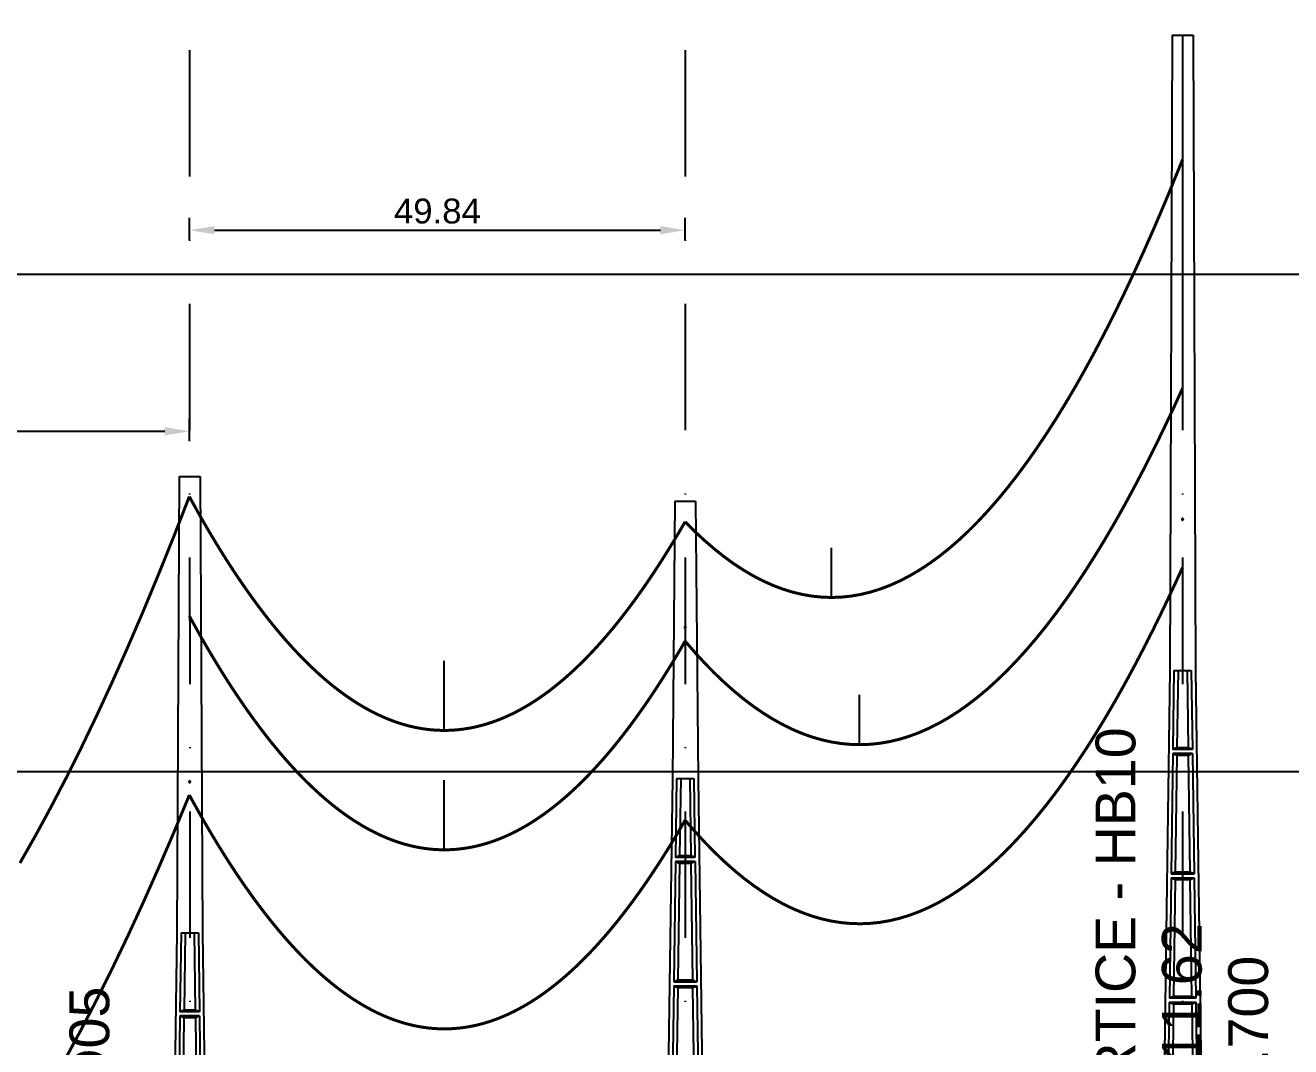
# Model space of a CAD drawing. Header units: metres. Extents: x -121 to 9872, y 3505 to 10721.
# Drawn here: x 873.6 to 1000.8, y 3977.5 to 4080.2 of the extents above; entities that cross this region are included whole.
import ezdxf

# ---------------------------------------------------------------- set-up
doc = ezdxf.new("R2010")
doc.units = ezdxf.units.M
doc.header["$PDMODE"] = 2
doc.linetypes.add('DASHDOT', pattern=[25.4, 12.7, -6.35, 0, -6.35])
for name, color, linetype in [('CON-EOL- CA OXLIP', 140, 'Continuous'), ('CON-EOL- FO', 101, 'Continuous'), ('CON-EOL-CA ARBUTUS', 144, 'Continuous'), ('cotas', 7, 'Continuous'), ('Grade', 9, 'Continuous'), ('Ind.Rot', 8, 'DASHDOT'), ('Perfil - Texto Geral', 7, 'Continuous'), ('POSTE DT', 7, 'Continuous')]:
    doc.layers.add(name, color=color, linetype=linetype)
doc.styles.add('Arial', font='arial.ttf')
doc.styles.get("Standard").update_dxf_attribs({"font": 'arial.ttf'})
doc.dimstyles.new('ISO-25', dxfattribs={"dimtxt": 2.5, "dimasz": 2.5, "dimexe": 1.25, "dimexo": 0.625, "dimtad": 1, "dimzin": 1, "dimtxsty": 'Standard', "dimcen": 2.5, "dimaunit": 1, "dimadec": 3, "dimazin": 3, "dimtfac": 1, "dimtmove": 0, "dimatfit": 3, "dimfxlon": 1, "dimarcsym": 0})

# ---------------------------------------------------------------- blocks, each defined once
blk = doc.blocks.new('*U11')
at = {"layer": 'POSTE DT', "extrusion": (0, 1, 0)}
for p, q in [((-3.31, 349.86), (-4.05, 262)), ((-3.31, 349.86), (3.31, 349.86)), ((3.31, 349.86), (4.06, 262)), ((-4.05, 262), (-7.72, 0)), ((-4.05, 262), (-4.05, 262)), ((-2.73, 262), (-3.08, 237.05)), ((-2.73, 262), (2.75, 262)), ((-1.42, 262), (-1.77, 237.57)), ((1.43, 262), (1.77, 237.57)), ((2.75, 262), (3.1, 237.05)), ((4.06, 262), (7.72, 0)), ((3.1, 237.05), (-3.08, 237.05)), ((-3.1, 235.74), (-3.63, 197.65)), ((3.11, 235.73), (-3.1, 235.74)), ((-1.8, 235.21), (-2.32, 198.19)), ((1.8, 235.21), (2.32, 198.19)), ((3.11, 235.73), (3.65, 197.65)), ((-3.65, 196.34), (-4.19, 158.25)), ((-2.35, 195.8), (-2.87, 158.8)), ((2.35, 195.8), (2.87, 158.8)), ((3.66, 196.34), (4.2, 158.25))]:
    blk.add_line(p, q, dxfattribs=at)
at = {"layer": 'POSTE DT', "ltscale": 3}
for points in [[(-3.63, 197.65), (3.65, 197.65)], [(-3.65, 196.34), (3.66, 196.34)]]:
    blk.add_lwpolyline(points, dxfattribs=at)
at = {"layer": 'POSTE DT'}
for points, knots in [([(0.25, 309.94), (0.25, 309.93), (0.25, 309.93), (0.25, 309.92), (0.25, 309.91), (0.25, 309.9), (0.25, 309.89), (0.24, 309.85), (0.22, 309.82), (0.19, 309.77), (0.16, 309.74), (0.11, 309.71), (0.08, 309.7), (0.01, 309.68), (-0.02, 309.68), (-0.08, 309.7), (-0.11, 309.71), (-0.16, 309.74), (-0.18, 309.76), (-0.21, 309.8), (-0.22, 309.82), (-0.24, 309.85), (-0.24, 309.87), (-0.25, 309.89), (-0.25, 309.9), (-0.25, 309.92), (-0.25, 309.92), (-0.25, 309.93), (-0.25, 309.94), (-0.25, 309.95), (-0.25, 309.95), (-0.25, 309.96), (-0.25, 309.97), (-0.24, 310), (-0.23, 310.02), (-0.21, 310.07), (-0.2, 310.09), (-0.15, 310.14), (-0.13, 310.15), (-0.07, 310.18), (-0.03, 310.19), (0.03, 310.19), (0.06, 310.18), (0.12, 310.16), (0.14, 310.14), (0.18, 310.11), (0.2, 310.09), (0.21, 310.06), (0.22, 310.05), (0.23, 310.04), (0.24, 310.01), (0.24, 309.99), (0.25, 309.97), (0.25, 309.96), (0.25, 309.95), (0.25, 309.94), (0.25, 309.94), (0.25, 309.94), (0.25, 309.94)], [-54.728303, -54.728303, -54.728303, -54.728303, -54.309038, -54.309038, -53.647169, -53.647169, -52.532885, -52.532885, -48.86224, -48.86224, -45.282765, -45.282765, -41.52867, -41.52867, -37.867486, -37.867486, -34.454589, -34.454589, -31.301423, -31.301423, -28.48103, -28.48103, -26.961755, -26.961755, -25.7544, -25.7544, -25.136228, -25.136228, -24.64409, -24.64409, -24.094201, -24.094201, -23.191199, -23.191199, -20.494482, -20.494482, -17.342863, -17.342863, -13.645538, -13.645538, -9.835989, -9.835989, -6.296781, -6.296781, -3.005029, -3.005029, 0, 0, 0, 1.527594, 1.527594, 3.697216, 3.697216, 4.489727, 4.489727, 5.01438, 5.01438, 5.095313, 5.095313, 5.095313, 5.095313]), ([(-1.77, 237.57), (-1.99, 237.49), (-2.21, 237.4), (-2.64, 237.22), (-2.86, 237.14), (-3.08, 237.05)], [0, 0, 0, 0, 56.660495, 56.660495, 113.412826, 113.412826, 113.412826, 113.412826]), ([(1.77, 237.57), (1.18, 237.57), (0.59, 237.57), (-0.59, 237.57), (-1.18, 237.57), (-1.77, 237.57)], [0, 0, 0, 0, 67.306894, 67.306894, 134.614447, 134.614447, 134.614447, 134.614447]), ([(3.1, 237.05), (2.87, 237.14), (2.65, 237.23), (2.21, 237.4), (1.99, 237.49), (1.77, 237.57)], [0, 0, 0, 0, 56.738948, 56.738948, 113.38731, 113.38731, 113.38731, 113.38731]), ([(-3.1, 235.74), (-2.88, 235.65), (-2.67, 235.56), (-2.23, 235.39), (-2.02, 235.3), (-1.8, 235.21)], [0.055576, 0.055576, 0.055576, 0.055576, 56.767409, 56.767409, 113.50757, 113.50757, 113.50757, 113.50757]), ([(-1.8, 235.21), (-1.2, 235.21), (-0.6, 235.21), (0.6, 235.21), (1.2, 235.21), (1.8, 235.21)], [0, 0, 0, 0, 68.567797, 68.567797, 137.136247, 137.136247, 137.136247, 137.136247]), ([(1.8, 235.21), (2.02, 235.3), (2.24, 235.38), (2.68, 235.56), (2.89, 235.65), (3.11, 235.73)], [0, 0, 0, 0, 56.845349, 56.845349, 113.599799, 113.599799, 113.599799, 113.599799]), ([(-2.32, 198.19), (-2.54, 198.1), (-2.76, 198.01), (-3.2, 197.83), (-3.41, 197.74), (-3.63, 197.65)], [0, 0, 0, 0, 63.412073, 63.412073, 126.777421, 126.777421, 126.777421, 126.777421]), ([(2.32, 198.19), (1.55, 198.19), (0.77, 198.19), (-0.77, 198.19), (-1.55, 198.19), (-2.32, 198.19)], [0, 0, 0, 0, 88.31008, 88.31008, 176.620652, 176.620652, 176.620652, 176.620652]), ([(3.65, 197.65), (3.43, 197.74), (3.2, 197.83), (2.76, 198.01), (2.54, 198.1), (2.32, 198.19)], [0, 0, 0, 0, 63.488119, 63.488119, 126.880939, 126.880939, 126.880939, 126.880939]), ([(-3.65, 196.34), (-3.43, 196.25), (-3.22, 196.16), (-2.78, 195.98), (-2.57, 195.89), (-2.35, 195.8)], [0.054307, 0.054307, 0.054307, 0.054307, 63.527131, 63.527131, 127.063246, 127.063246, 127.063246, 127.063246]), ([(-2.35, 195.8), (-1.57, 195.8), (-0.78, 195.8), (0.79, 195.8), (1.57, 195.8), (2.35, 195.8)], [0, 0, 0, 0, 89.585713, 89.585713, 179.17191, 179.17191, 179.17191, 179.17191]), ([(2.35, 195.8), (2.57, 195.89), (2.79, 195.98), (3.23, 196.16), (3.45, 196.25), (3.66, 196.34)], [0, 0, 0, 0, 63.60246, 63.60246, 127.109696, 127.109696, 127.109696, 127.109696])]:
    blk.add_open_spline(points, degree=3, knots=knots, dxfattribs=at)
blk = doc.blocks.new('*U10')
at = {"layer": 'POSTE DT', "extrusion": (0, 1, 0)}
for p, q in [((-3.31, 406.59), (-4.05, 262)), ((-3.31, 406.59), (3.31, 406.59)), ((3.31, 406.59), (4.06, 262)), ((-4.05, 262), (-7.72, 0)), ((-4.05, 262), (-4.05, 262)), ((-2.73, 262), (-3.08, 237.05)), ((-2.73, 262), (2.75, 262)), ((-1.42, 262), (-1.77, 237.57)), ((1.43, 262), (1.77, 237.57)), ((2.75, 262), (3.1, 237.05)), ((4.06, 262), (7.72, 0)), ((3.1, 237.05), (-3.08, 237.05)), ((-3.1, 235.74), (-3.63, 197.65)), ((3.11, 235.73), (-3.1, 235.74)), ((-1.8, 235.21), (-2.32, 198.19)), ((1.8, 235.21), (2.32, 198.19)), ((3.11, 235.73), (3.65, 197.65))]:
    blk.add_line(p, q, dxfattribs=at)
at = {"layer": 'POSTE DT'}
for points, knots in [([(0.25, 309.94), (0.25, 309.93), (0.25, 309.93), (0.25, 309.92), (0.25, 309.91), (0.25, 309.9), (0.25, 309.89), (0.24, 309.85), (0.22, 309.82), (0.19, 309.77), (0.16, 309.74), (0.11, 309.71), (0.08, 309.7), (0.01, 309.68), (-0.02, 309.68), (-0.08, 309.7), (-0.11, 309.71), (-0.16, 309.74), (-0.18, 309.76), (-0.21, 309.8), (-0.22, 309.82), (-0.24, 309.85), (-0.24, 309.87), (-0.25, 309.89), (-0.25, 309.9), (-0.25, 309.92), (-0.25, 309.92), (-0.25, 309.93), (-0.25, 309.94), (-0.25, 309.95), (-0.25, 309.95), (-0.25, 309.96), (-0.25, 309.97), (-0.24, 310), (-0.23, 310.02), (-0.21, 310.07), (-0.2, 310.09), (-0.15, 310.14), (-0.13, 310.15), (-0.07, 310.18), (-0.03, 310.19), (0.03, 310.19), (0.06, 310.18), (0.12, 310.16), (0.14, 310.14), (0.18, 310.11), (0.2, 310.09), (0.21, 310.06), (0.22, 310.05), (0.23, 310.04), (0.24, 310.01), (0.24, 309.99), (0.25, 309.97), (0.25, 309.96), (0.25, 309.95), (0.25, 309.94), (0.25, 309.94), (0.25, 309.94), (0.25, 309.94)], [-54.728303, -54.728303, -54.728303, -54.728303, -54.309038, -54.309038, -53.647169, -53.647169, -52.532885, -52.532885, -48.86224, -48.86224, -45.282765, -45.282765, -41.52867, -41.52867, -37.867486, -37.867486, -34.454589, -34.454589, -31.301423, -31.301423, -28.48103, -28.48103, -26.961755, -26.961755, -25.7544, -25.7544, -25.136228, -25.136228, -24.64409, -24.64409, -24.094201, -24.094201, -23.191199, -23.191199, -20.494482, -20.494482, -17.342863, -17.342863, -13.645538, -13.645538, -9.835989, -9.835989, -6.296781, -6.296781, -3.005029, -3.005029, 0, 0, 0, 1.527594, 1.527594, 3.697216, 3.697216, 4.489727, 4.489727, 5.01438, 5.01438, 5.095313, 5.095313, 5.095313, 5.095313]), ([(-1.77, 237.57), (-1.99, 237.49), (-2.21, 237.4), (-2.64, 237.22), (-2.86, 237.14), (-3.08, 237.05)], [0, 0, 0, 0, 56.660495, 56.660495, 113.412826, 113.412826, 113.412826, 113.412826]), ([(1.77, 237.57), (1.18, 237.57), (0.59, 237.57), (-0.59, 237.57), (-1.18, 237.57), (-1.77, 237.57)], [0, 0, 0, 0, 67.306894, 67.306894, 134.614447, 134.614447, 134.614447, 134.614447]), ([(3.1, 237.05), (2.87, 237.14), (2.65, 237.23), (2.21, 237.4), (1.99, 237.49), (1.77, 237.57)], [0, 0, 0, 0, 56.738948, 56.738948, 113.38731, 113.38731, 113.38731, 113.38731]), ([(-3.1, 235.74), (-2.88, 235.65), (-2.67, 235.56), (-2.23, 235.39), (-2.02, 235.3), (-1.8, 235.21)], [0.055576, 0.055576, 0.055576, 0.055576, 56.767409, 56.767409, 113.50757, 113.50757, 113.50757, 113.50757]), ([(-1.8, 235.21), (-1.2, 235.21), (-0.6, 235.21), (0.6, 235.21), (1.2, 235.21), (1.8, 235.21)], [0, 0, 0, 0, 68.567797, 68.567797, 137.136247, 137.136247, 137.136247, 137.136247]), ([(1.8, 235.21), (2.02, 235.3), (2.24, 235.38), (2.68, 235.56), (2.89, 235.65), (3.11, 235.73)], [0, 0, 0, 0, 56.845349, 56.845349, 113.599799, 113.599799, 113.599799, 113.599799])]:
    blk.add_open_spline(points, degree=3, knots=knots, dxfattribs=at)
blk = doc.blocks.new('*U9')
at = {"layer": 'POSTE DT', "extrusion": (0, 1, 0)}
for p, q in [((-3.31, 463.33), (-4.05, 262)), ((-3.31, 463.33), (3.31, 463.33)), ((3.31, 463.33), (4.06, 262)), ((-4.05, 262), (-7.72, 0)), ((-4.05, 262), (-4.05, 262)), ((-2.73, 262), (-3.08, 237.05)), ((-2.73, 262), (2.75, 262)), ((-1.42, 262), (-1.77, 237.57)), ((1.43, 262), (1.77, 237.57)), ((2.75, 262), (3.1, 237.05)), ((4.06, 262), (7.72, 0)), ((3.1, 237.05), (-3.08, 237.05)), ((-3.1, 235.74), (-3.63, 197.65)), ((3.11, 235.73), (-3.1, 235.74)), ((-1.8, 235.21), (-2.32, 198.19)), ((1.8, 235.21), (2.32, 198.19)), ((3.11, 235.73), (3.65, 197.65)), ((-3.65, 196.34), (-4.19, 158.25)), ((-2.35, 195.8), (-2.87, 158.8)), ((2.35, 195.8), (2.87, 158.8)), ((3.66, 196.34), (4.2, 158.25)), ((-4.21, 156.94), (-4.74, 118.85)), ((-2.9, 156.39), (-3.42, 119.41)), ((2.91, 156.39), (3.42, 119.41)), ((4.21, 156.94), (4.75, 118.85))]:
    blk.add_line(p, q, dxfattribs=at)
at = {"layer": 'POSTE DT', "ltscale": 3}
for points in [[(-3.63, 197.65), (3.65, 197.65)], [(-3.65, 196.34), (3.66, 196.34)], [(-4.21, 156.94), (4.21, 156.94)], [(4.2, 158.25), (-4.19, 158.25)]]:
    blk.add_lwpolyline(points, dxfattribs=at)
at = {"layer": 'POSTE DT'}
for points, knots in [([(0.25, 309.94), (0.25, 309.93), (0.25, 309.93), (0.25, 309.92), (0.25, 309.91), (0.25, 309.9), (0.25, 309.89), (0.24, 309.85), (0.22, 309.82), (0.19, 309.77), (0.16, 309.74), (0.11, 309.71), (0.08, 309.7), (0.01, 309.68), (-0.02, 309.68), (-0.08, 309.7), (-0.11, 309.71), (-0.16, 309.74), (-0.18, 309.76), (-0.21, 309.8), (-0.22, 309.82), (-0.24, 309.85), (-0.24, 309.87), (-0.25, 309.89), (-0.25, 309.9), (-0.25, 309.92), (-0.25, 309.92), (-0.25, 309.93), (-0.25, 309.94), (-0.25, 309.95), (-0.25, 309.95), (-0.25, 309.96), (-0.25, 309.97), (-0.24, 310), (-0.23, 310.02), (-0.21, 310.07), (-0.2, 310.09), (-0.15, 310.14), (-0.13, 310.15), (-0.07, 310.18), (-0.03, 310.19), (0.03, 310.19), (0.06, 310.18), (0.12, 310.16), (0.14, 310.14), (0.18, 310.11), (0.2, 310.09), (0.21, 310.06), (0.22, 310.05), (0.23, 310.04), (0.24, 310.01), (0.24, 309.99), (0.25, 309.97), (0.25, 309.96), (0.25, 309.95), (0.25, 309.94), (0.25, 309.94), (0.25, 309.94), (0.25, 309.94)], [-54.728303, -54.728303, -54.728303, -54.728303, -54.309038, -54.309038, -53.647169, -53.647169, -52.532885, -52.532885, -48.86224, -48.86224, -45.282765, -45.282765, -41.52867, -41.52867, -37.867486, -37.867486, -34.454589, -34.454589, -31.301423, -31.301423, -28.48103, -28.48103, -26.961755, -26.961755, -25.7544, -25.7544, -25.136228, -25.136228, -24.64409, -24.64409, -24.094201, -24.094201, -23.191199, -23.191199, -20.494482, -20.494482, -17.342863, -17.342863, -13.645538, -13.645538, -9.835989, -9.835989, -6.296781, -6.296781, -3.005029, -3.005029, 0, 0, 0, 1.527594, 1.527594, 3.697216, 3.697216, 4.489727, 4.489727, 5.01438, 5.01438, 5.095313, 5.095313, 5.095313, 5.095313]), ([(-1.77, 237.57), (-1.99, 237.49), (-2.21, 237.4), (-2.64, 237.22), (-2.86, 237.14), (-3.08, 237.05)], [0, 0, 0, 0, 56.660495, 56.660495, 113.412826, 113.412826, 113.412826, 113.412826]), ([(1.77, 237.57), (1.18, 237.57), (0.59, 237.57), (-0.59, 237.57), (-1.18, 237.57), (-1.77, 237.57)], [0, 0, 0, 0, 67.306894, 67.306894, 134.614447, 134.614447, 134.614447, 134.614447]), ([(3.1, 237.05), (2.87, 237.14), (2.65, 237.23), (2.21, 237.4), (1.99, 237.49), (1.77, 237.57)], [0, 0, 0, 0, 56.738948, 56.738948, 113.38731, 113.38731, 113.38731, 113.38731]), ([(-3.1, 235.74), (-2.88, 235.65), (-2.67, 235.56), (-2.23, 235.39), (-2.02, 235.3), (-1.8, 235.21)], [0.055576, 0.055576, 0.055576, 0.055576, 56.767409, 56.767409, 113.50757, 113.50757, 113.50757, 113.50757]), ([(-1.8, 235.21), (-1.2, 235.21), (-0.6, 235.21), (0.6, 235.21), (1.2, 235.21), (1.8, 235.21)], [0, 0, 0, 0, 68.567797, 68.567797, 137.136247, 137.136247, 137.136247, 137.136247]), ([(1.8, 235.21), (2.02, 235.3), (2.24, 235.38), (2.68, 235.56), (2.89, 235.65), (3.11, 235.73)], [0, 0, 0, 0, 56.845349, 56.845349, 113.599799, 113.599799, 113.599799, 113.599799]), ([(-2.32, 198.19), (-2.54, 198.1), (-2.76, 198.01), (-3.2, 197.83), (-3.41, 197.74), (-3.63, 197.65)], [0, 0, 0, 0, 63.412073, 63.412073, 126.777421, 126.777421, 126.777421, 126.777421]), ([(2.32, 198.19), (1.55, 198.19), (0.77, 198.19), (-0.77, 198.19), (-1.55, 198.19), (-2.32, 198.19)], [0, 0, 0, 0, 88.31008, 88.31008, 176.620652, 176.620652, 176.620652, 176.620652]), ([(3.65, 197.65), (3.43, 197.74), (3.2, 197.83), (2.76, 198.01), (2.54, 198.1), (2.32, 198.19)], [0, 0, 0, 0, 63.488119, 63.488119, 126.880939, 126.880939, 126.880939, 126.880939]), ([(-3.65, 196.34), (-3.43, 196.25), (-3.22, 196.16), (-2.78, 195.98), (-2.57, 195.89), (-2.35, 195.8)], [0.054307, 0.054307, 0.054307, 0.054307, 63.527131, 63.527131, 127.063246, 127.063246, 127.063246, 127.063246]), ([(-2.35, 195.8), (-1.57, 195.8), (-0.78, 195.8), (0.79, 195.8), (1.57, 195.8), (2.35, 195.8)], [0, 0, 0, 0, 89.585713, 89.585713, 179.17191, 179.17191, 179.17191, 179.17191]), ([(2.35, 195.8), (2.57, 195.89), (2.79, 195.98), (3.23, 196.16), (3.45, 196.25), (3.66, 196.34)], [0, 0, 0, 0, 63.60246, 63.60246, 127.109696, 127.109696, 127.109696, 127.109696]), ([(-4.21, 156.94), (-3.99, 156.85), (-3.77, 156.75), (-3.34, 156.57), (-3.12, 156.48), (-2.9, 156.39)], [0.053423, 0.053423, 0.053423, 0.053423, 70.429742, 70.429742, 140.90167, 140.90167, 140.90167, 140.90167]), ([(-2.87, 158.8), (-3.09, 158.71), (-3.31, 158.62), (-3.75, 158.43), (-3.97, 158.34), (-4.19, 158.25)], [0, 0, 0, 0, 70.301707, 70.301707, 140.590947, 140.590947, 140.590947, 140.590947]), ([(-2.9, 156.39), (-1.94, 156.39), (-0.97, 156.39), (0.97, 156.39), (1.94, 156.39), (2.91, 156.39)], [0, 0, 0, 0, 110.60219, 110.60219, 221.20473, 221.20473, 221.20473, 221.20473]), ([(2.87, 158.8), (1.92, 158.8), (0.96, 158.8), (-0.96, 158.8), (-1.91, 158.8), (-2.87, 158.8)], [0, 0, 0, 0, 109.314454, 109.314454, 218.629264, 218.629264, 218.629264, 218.629264]), ([(4.2, 158.25), (3.98, 158.34), (3.76, 158.44), (3.31, 158.62), (3.09, 158.71), (2.87, 158.8)], [0, 0, 0, 0, 70.379198, 70.379198, 140.659718, 140.659718, 140.659718, 140.659718]), ([(2.91, 156.39), (3.12, 156.48), (3.34, 156.57), (3.78, 156.75), (4, 156.85), (4.21, 156.94)], [0, 0, 0, 0, 70.506649, 70.506649, 140.914701, 140.914701, 140.914701, 140.914701])]:
    blk.add_open_spline(points, degree=3, knots=knots, dxfattribs=at)
blk = doc.blocks.new('*D301')
at = {"layer": 'cotas', "color": 0, "lineweight": -2, "transparency": 16777216}
for p, q in [((811.14, 4038.37), (811.14, 4040.62)), ((890.12, 4038.37), (890.12, 4040.62)), ((813.64, 4039.37), (887.62, 4039.37))]:
    blk.add_line(p, q, dxfattribs=at)
at = {"layer": 'cotas', "color": 0, "transparency": 16777216}
for points in [[(813.64, 4039.79), (813.64, 4038.95), (811.14, 4039.37)], [(887.62, 4039.79), (887.62, 4038.95), (890.12, 4039.37)]]:
    blk.add_solid(points, dxfattribs=at)
at = {"layer": 'Defpoints', "color": 0, "transparency": 16777216}
for p in [(890.12, 4039.37), (890.12, 4034.82), (811.14, 3991.35)]:
    blk.add_point(p, dxfattribs=at)
at = {"layer": 'cotas', "color": 0, "transparency": 16777216, "insert": (850.63, 4041.27), "char_height": 2.5, "attachment_point": 5}
blk.add_mtext('78.99', dxfattribs=at)
blk = doc.blocks.new('*D302')
at = {"layer": 'cotas', "color": 0, "lineweight": -2, "transparency": 16777216}
for p, q in [((890.12, 4058.58), (890.12, 4060.83)), ((939.94, 4058.58), (939.94, 4060.83)), ((892.62, 4059.58), (937.44, 4059.58))]:
    blk.add_line(p, q, dxfattribs=at)
at = {"layer": 'cotas', "color": 0, "transparency": 16777216}
for points in [[(892.62, 4060), (892.62, 4059.17), (890.12, 4059.58)], [(937.44, 4060), (937.44, 4059.17), (939.94, 4059.58)]]:
    blk.add_solid(points, dxfattribs=at)
at = {"layer": 'Defpoints', "color": 0, "transparency": 16777216}
for p in [(939.94, 4059.58), (890.12, 4034.82), (939.94, 4032.33)]:
    blk.add_point(p, dxfattribs=at)
at = {"layer": 'cotas', "color": 0, "transparency": 16777216, "insert": (915.03, 4061.49), "char_height": 2.5, "attachment_point": 5}
blk.add_mtext('49.84', dxfattribs=at)
blk = doc.blocks.new('*D303')
at = {"layer": 'cotas', "color": 0, "lineweight": -2, "transparency": 16777216}
for p, q in [((939.94, 4088.6), (939.94, 4090.85)), ((942.44, 4089.6), (987.44, 4089.6)), ((989.94, 4088.6), (989.94, 4090.85))]:
    blk.add_line(p, q, dxfattribs=at)
at = {"layer": 'cotas', "color": 0, "transparency": 16777216}
for points in [[(942.44, 4090.02), (942.44, 4089.18), (939.94, 4089.6)], [(987.44, 4090.02), (987.44, 4089.18), (989.94, 4089.6)]]:
    blk.add_solid(points, dxfattribs=at)
at = {"layer": 'Defpoints', "color": 0, "transparency": 16777216}
for p in [(989.94, 4089.6), (989.94, 4079.19), (939.94, 4032.33)]:
    blk.add_point(p, dxfattribs=at)
at = {"layer": 'cotas', "color": 0, "transparency": 16777216, "insert": (964.94, 4091.5), "char_height": 2.5, "attachment_point": 5}
blk.add_mtext('50.00', dxfattribs=at)

msp = doc.modelspace()

# ---------------------------------------------------------------- linework, layer by layer
msp.add_lwpolyline([(989.938, 4079.19), (989.938, 4077.19), (989.938, 4066.69), (989.938, 4054.19), (989.938, 4043.69)])
at = {"layer": 'CON-EOL- CA OXLIP'}
for p, q in [((957.463, 4007.87), (957.463, 4012.87)), ((915.719, 3997.305), (915.719, 4004.305)), ((915.719, 3997.305), (915.719, 4004.305))]:
    msp.add_line(p, q, dxfattribs=at)
at = {"layer": 'CON-EOL- CA OXLIP', "const_width": 0.3}
for points in [[(989.938, 4043.69), (988.958, 4041.552), (987.977, 4039.48), (986.997, 4037.474), (986.016, 4035.535), (985.036, 4033.663), (984.055, 4031.856), (983.075, 4030.115), (982.094, 4028.441), (981.114, 4026.832), (980.133, 4025.29), (979.153, 4023.813), (978.172, 4022.401), (977.192, 4021.056), (976.211, 4019.776), (975.231, 4018.562), (974.25, 4017.413), (973.269, 4016.33), (972.289, 4015.312), (971.308, 4014.36), (970.328, 4013.472), (969.347, 4012.651), (968.367, 4011.894), (967.386, 4011.203), (966.406, 4010.576), (965.425, 4010.015), (964.445, 4009.52), (963.464, 4009.089), (962.484, 4008.723), (961.503, 4008.422), (960.523, 4008.187), (959.542, 4008.017), (958.562, 4007.911), (957.581, 4007.871), (956.601, 4007.895), (955.62, 4007.985), (954.64, 4008.14), (953.659, 4008.36), (952.678, 4008.645), (951.698, 4008.995), (950.717, 4009.41), (949.737, 4009.89), (948.756, 4010.435), (947.776, 4011.046), (946.795, 4011.722), (945.815, 4012.462), (944.834, 4013.269), (943.854, 4014.14), (942.873, 4015.077), (941.893, 4016.079), (940.912, 4017.146), (939.932, 4018.279)], [(890.092, 4020.809), (890.34, 4020.356), (890.588, 4019.906), (890.836, 4019.461), (891.084, 4019.021), (891.331, 4018.585), (891.579, 4018.153), (891.827, 4017.726), (892.075, 4017.303), (892.323, 4016.885), (892.571, 4016.471), (892.819, 4016.062), (893.067, 4015.657), (893.315, 4015.257), (893.563, 4014.861), (893.811, 4014.469), (894.059, 4014.082), (894.307, 4013.699), (894.555, 4013.321), (894.803, 4012.947), (895.051, 4012.578), (895.299, 4012.213), (895.547, 4011.853), (895.795, 4011.497), (896.043, 4011.145), (896.291, 4010.798), (896.539, 4010.455), (896.787, 4010.117), (897.035, 4009.783), (897.283, 4009.454), (897.53, 4009.128), (897.778, 4008.808), (898.026, 4008.492), (898.274, 4008.18), (898.522, 4007.873), (898.77, 4007.57), (899.018, 4007.271), (899.266, 4006.977), (899.514, 4006.688), (899.762, 4006.402), (900.01, 4006.121), (900.258, 4005.845), (900.506, 4005.573), (900.754, 4005.306), (901.002, 4005.042), (901.25, 4004.784), (901.498, 4004.529), (901.746, 4004.279), (901.994, 4004.034), (902.242, 4003.793), (902.49, 4003.556), (902.738, 4003.324), (902.986, 4003.096), (903.234, 4002.872), (903.482, 4002.653), (903.729, 4002.439), (903.977, 4002.228), (904.225, 4002.023), (904.473, 4001.821), (904.721, 4001.624), (904.969, 4001.431), (905.217, 4001.243), (905.465, 4001.059), (905.713, 4000.88), (905.961, 4000.705), (906.209, 4000.534), (906.457, 4000.368), (906.705, 4000.206), (906.953, 4000.049), (907.201, 3999.896), (907.449, 3999.747), (907.697, 3999.603), (907.945, 3999.463), (908.193, 3999.327), (908.441, 3999.196), (908.689, 3999.07), (908.937, 3998.947), (909.185, 3998.83), (909.433, 3998.716), (909.681, 3998.607), (909.928, 3998.502), (910.176, 3998.402), (910.424, 3998.306), (910.672, 3998.214), (910.92, 3998.127), (911.168, 3998.045), (911.416, 3997.966), (911.664, 3997.892), (911.912, 3997.823), (912.16, 3997.757), (912.408, 3997.697), (912.656, 3997.64), (912.904, 3997.588), (913.152, 3997.541), (913.4, 3997.497), (913.648, 3997.458), (913.896, 3997.424), (914.144, 3997.394), (914.392, 3997.368), (914.64, 3997.347), (914.888, 3997.33), (915.136, 3997.318), (915.384, 3997.309), (915.632, 3997.306), (915.88, 3997.306), (916.127, 3997.311), (916.375, 3997.321), (916.623, 3997.335), (916.871, 3997.353), (917.119, 3997.375), (917.367, 3997.402), (917.615, 3997.434), (917.863, 3997.469), (918.111, 3997.51), (918.359, 3997.554), (918.607, 3997.603), (918.855, 3997.656), (919.103, 3997.714), (919.351, 3997.776), (919.599, 3997.843), (919.847, 3997.913), (920.095, 3997.989), (920.343, 3998.068), (920.591, 3998.152), (920.839, 3998.241), (921.087, 3998.334), (921.335, 3998.431), (921.583, 3998.533), (921.831, 3998.639), (922.079, 3998.749), (922.327, 3998.864), (922.574, 3998.983), (922.822, 3999.106), (923.07, 3999.234), (923.318, 3999.367), (923.566, 3999.504), (923.814, 3999.645), (924.062, 3999.79), (924.31, 3999.94), (924.558, 4000.095), (924.806, 4000.253), (925.054, 4000.416), (925.302, 4000.584), (925.55, 4000.756), (925.798, 4000.932), (926.046, 4001.113), (926.294, 4001.298), (926.542, 4001.488), (926.79, 4001.682), (927.038, 4001.88), (927.286, 4002.083), (927.534, 4002.29), (927.782, 4002.501), (928.03, 4002.717), (928.278, 4002.938), (928.526, 4003.162), (928.773, 4003.392), (929.021, 4003.625), (929.269, 4003.863), (929.517, 4004.106), (929.765, 4004.352), (930.013, 4004.604), (930.261, 4004.859), (930.509, 4005.119), (930.757, 4005.384), (931.005, 4005.653), (931.253, 4005.926), (931.501, 4006.203), (931.749, 4006.486), (931.997, 4006.772), (932.245, 4007.063), (932.493, 4007.358), (932.741, 4007.658), (932.989, 4007.962), (933.237, 4008.271), (933.485, 4008.584), (933.733, 4008.902), (933.981, 4009.224), (934.229, 4009.55), (934.477, 4009.881), (934.725, 4010.216), (934.972, 4010.555), (935.22, 4010.899), (935.468, 4011.248), (935.716, 4011.601), (935.964, 4011.958), (936.212, 4012.32), (936.46, 4012.686), (936.708, 4013.057), (936.956, 4013.432), (937.204, 4013.811), (937.452, 4014.195), (937.7, 4014.584), (937.948, 4014.977), (938.196, 4015.374), (938.444, 4015.776), (938.692, 4016.182), (938.94, 4016.592), (939.188, 4017.007), (939.436, 4017.427), (939.684, 4017.851), (939.932, 4018.279)], [(890.092, 4020.809), (890.34, 4020.356), (890.588, 4019.906), (890.836, 4019.461), (891.084, 4019.021), (891.331, 4018.585), (891.579, 4018.153), (891.827, 4017.726), (892.075, 4017.303), (892.323, 4016.885), (892.571, 4016.471), (892.819, 4016.062), (893.067, 4015.657), (893.315, 4015.257), (893.563, 4014.861), (893.811, 4014.469), (894.059, 4014.082), (894.307, 4013.699), (894.555, 4013.321), (894.803, 4012.947), (895.051, 4012.578), (895.299, 4012.213), (895.547, 4011.853), (895.795, 4011.497), (896.043, 4011.145), (896.291, 4010.798), (896.539, 4010.455), (896.787, 4010.117), (897.035, 4009.783), (897.283, 4009.454), (897.53, 4009.129), (897.778, 4008.808), (898.026, 4008.492), (898.274, 4008.18), (898.522, 4007.873), (898.77, 4007.57), (899.018, 4007.271), (899.266, 4006.977), (899.514, 4006.688), (899.762, 4006.402), (900.01, 4006.122), (900.258, 4005.845), (900.506, 4005.573), (900.754, 4005.306), (901.002, 4005.042), (901.25, 4004.784), (901.498, 4004.529), (901.746, 4004.279), (901.994, 4004.034), (902.242, 4003.793), (902.49, 4003.556), (902.738, 4003.324), (902.986, 4003.096), (903.234, 4002.872), (903.482, 4002.653), (903.729, 4002.439), (903.977, 4002.228), (904.225, 4002.023), (904.473, 4001.821), (904.721, 4001.624), (904.969, 4001.432), (905.217, 4001.243), (905.465, 4001.059), (905.713, 4000.88), (905.961, 4000.705), (906.209, 4000.534), (906.457, 4000.368), (906.705, 4000.206), (906.953, 4000.049), (907.201, 3999.896), (907.449, 3999.747), (907.697, 3999.603), (907.945, 3999.463), (908.193, 3999.327), (908.441, 3999.196), (908.689, 3999.07), (908.937, 3998.947), (909.185, 3998.83), (909.433, 3998.716), (909.681, 3998.607), (909.928, 3998.502), (910.176, 3998.402), (910.424, 3998.306), (910.672, 3998.214), (910.92, 3998.127), (911.168, 3998.045), (911.416, 3997.966), (911.664, 3997.892), (911.912, 3997.823), (912.16, 3997.757), (912.408, 3997.697), (912.656, 3997.64), (912.904, 3997.588), (913.152, 3997.541), (913.4, 3997.497), (913.648, 3997.459), (913.896, 3997.424), (914.144, 3997.394), (914.392, 3997.368), (914.64, 3997.347), (914.888, 3997.33), (915.136, 3997.318), (915.384, 3997.309), (915.632, 3997.306), (915.88, 3997.306), (916.127, 3997.311), (916.375, 3997.321), (916.623, 3997.335), (916.871, 3997.353), (917.119, 3997.375), (917.367, 3997.402), (917.615, 3997.434), (917.863, 3997.469), (918.111, 3997.51), (918.359, 3997.554), (918.607, 3997.603), (918.855, 3997.656), (919.103, 3997.714), (919.351, 3997.776), (919.599, 3997.843), (919.847, 3997.914), (920.095, 3997.989), (920.343, 3998.068), (920.591, 3998.152), (920.839, 3998.241), (921.087, 3998.334), (921.335, 3998.431), (921.583, 3998.533), (921.831, 3998.639), (922.079, 3998.749), (922.327, 3998.864), (922.574, 3998.983), (922.822, 3999.107), (923.07, 3999.234), (923.318, 3999.367), (923.566, 3999.504), (923.814, 3999.645), (924.062, 3999.79), (924.31, 3999.94), (924.558, 4000.095), (924.806, 4000.253), (925.054, 4000.416), (925.302, 4000.584), (925.55, 4000.756), (925.798, 4000.932), (926.046, 4001.113), (926.294, 4001.298), (926.542, 4001.488), (926.79, 4001.682), (927.038, 4001.88), (927.286, 4002.083), (927.534, 4002.29), (927.782, 4002.501), (928.03, 4002.717), (928.278, 4002.938), (928.526, 4003.162), (928.773, 4003.392), (929.021, 4003.625), (929.269, 4003.863), (929.517, 4004.106), (929.765, 4004.352), (930.013, 4004.604), (930.261, 4004.859), (930.509, 4005.119), (930.757, 4005.384), (931.005, 4005.653), (931.253, 4005.926), (931.501, 4006.204), (931.749, 4006.486), (931.997, 4006.772), (932.245, 4007.063), (932.493, 4007.358), (932.741, 4007.658), (932.989, 4007.962), (933.237, 4008.271), (933.485, 4008.584), (933.733, 4008.902), (933.981, 4009.224), (934.229, 4009.55), (934.477, 4009.881), (934.725, 4010.216), (934.972, 4010.555), (935.22, 4010.899), (935.468, 4011.248), (935.716, 4011.601), (935.964, 4011.958), (936.212, 4012.32), (936.46, 4012.686), (936.708, 4013.057), (936.956, 4013.432), (937.204, 4013.811), (937.452, 4014.195), (937.7, 4014.584), (937.948, 4014.977), (938.196, 4015.374), (938.444, 4015.776), (938.692, 4016.182), (938.94, 4016.592), (939.188, 4017.008), (939.436, 4017.427), (939.684, 4017.851), (939.932, 4018.279)]]:
    msp.add_lwpolyline(points, dxfattribs=at)
at = {"layer": 'CON-EOL- FO', "const_width": 0.3}
for points in [[(989.938, 4025.69), (988.958, 4023.552), (987.977, 4021.48), (986.997, 4019.474), (986.016, 4017.535), (985.036, 4015.663), (984.055, 4013.856), (983.075, 4012.115), (982.094, 4010.441), (981.114, 4008.832), (980.133, 4007.29), (979.153, 4005.813), (978.172, 4004.401), (977.192, 4003.056), (976.211, 4001.776), (975.231, 4000.562), (974.25, 3999.413), (973.269, 3998.33), (972.289, 3997.312), (971.308, 3996.36), (970.328, 3995.472), (969.347, 3994.651), (968.367, 3993.894), (967.386, 3993.203), (966.406, 3992.576), (965.425, 3992.015), (964.445, 3991.52), (963.464, 3991.089), (962.484, 3990.723), (961.503, 3990.422), (960.523, 3990.187), (959.542, 3990.017), (958.562, 3989.911), (957.581, 3989.871), (956.601, 3989.895), (955.62, 3989.985), (954.64, 3990.14), (953.659, 3990.36), (952.678, 3990.645), (951.698, 3990.995), (950.717, 3991.41), (949.737, 3991.89), (948.756, 3992.435), (947.776, 3993.046), (946.795, 3993.722), (945.815, 3994.462), (944.834, 3995.269), (943.854, 3996.14), (942.873, 3997.077), (941.893, 3998.079), (940.912, 3999.146), (939.932, 4000.279)], [(890.092, 4002.809), (888.544, 3999.076), (886.995, 3995.467), (885.447, 3991.984), (883.899, 3988.626), (882.351, 3985.392), (880.803, 3982.283), (879.255, 3979.299), (877.707, 3976.438), (876.159, 3973.702), (874.611, 3971.089), (873.063, 3968.6)], [(890.092, 4002.809), (890.34, 4002.356), (890.588, 4001.906), (890.836, 4001.461), (891.084, 4001.021), (891.331, 4000.585), (891.579, 4000.153), (891.827, 3999.726), (892.075, 3999.303), (892.323, 3998.885), (892.571, 3998.471), (892.819, 3998.062), (893.067, 3997.657), (893.315, 3997.257), (893.563, 3996.861), (893.811, 3996.469), (894.059, 3996.082), (894.307, 3995.699), (894.555, 3995.321), (894.803, 3994.947), (895.051, 3994.578), (895.299, 3994.213), (895.547, 3993.853), (895.795, 3993.497), (896.043, 3993.145), (896.291, 3992.798), (896.539, 3992.455), (896.787, 3992.117), (897.035, 3991.783), (897.283, 3991.454), (897.53, 3991.128), (897.778, 3990.808), (898.026, 3990.492), (898.274, 3990.18), (898.522, 3989.873), (898.77, 3989.57), (899.018, 3989.271), (899.266, 3988.977), (899.514, 3988.688), (899.762, 3988.402), (900.01, 3988.121), (900.258, 3987.845), (900.506, 3987.573), (900.754, 3987.306), (901.002, 3987.042), (901.25, 3986.784), (901.498, 3986.529), (901.746, 3986.279), (901.994, 3986.034), (902.242, 3985.793), (902.49, 3985.556), (902.738, 3985.324), (902.986, 3985.096), (903.234, 3984.872), (903.482, 3984.653), (903.729, 3984.439), (903.977, 3984.228), (904.225, 3984.023), (904.473, 3983.821), (904.721, 3983.624), (904.969, 3983.431), (905.217, 3983.243), (905.465, 3983.059), (905.713, 3982.88), (905.961, 3982.705), (906.209, 3982.534), (906.457, 3982.368), (906.705, 3982.206), (906.953, 3982.049), (907.201, 3981.896), (907.449, 3981.747), (907.697, 3981.603), (907.945, 3981.463), (908.193, 3981.327), (908.441, 3981.196), (908.689, 3981.07), (908.937, 3980.947), (909.185, 3980.83), (909.433, 3980.716), (909.681, 3980.607), (909.928, 3980.502), (910.176, 3980.402), (910.424, 3980.306), (910.672, 3980.214), (910.92, 3980.127), (911.168, 3980.045), (911.416, 3979.966), (911.664, 3979.892), (911.912, 3979.823), (912.16, 3979.757), (912.408, 3979.697), (912.656, 3979.64), (912.904, 3979.588), (913.152, 3979.541), (913.4, 3979.497), (913.648, 3979.458), (913.896, 3979.424), (914.144, 3979.394), (914.392, 3979.368), (914.64, 3979.347), (914.888, 3979.33), (915.136, 3979.318), (915.384, 3979.309), (915.632, 3979.306), (915.88, 3979.306), (916.127, 3979.311), (916.375, 3979.321), (916.623, 3979.335), (916.871, 3979.353), (917.119, 3979.375), (917.367, 3979.402), (917.615, 3979.434), (917.863, 3979.469), (918.111, 3979.51), (918.359, 3979.554), (918.607, 3979.603), (918.855, 3979.656), (919.103, 3979.714), (919.351, 3979.776), (919.599, 3979.843), (919.847, 3979.913), (920.095, 3979.989), (920.343, 3980.068), (920.591, 3980.152), (920.839, 3980.241), (921.087, 3980.334), (921.335, 3980.431), (921.583, 3980.533), (921.831, 3980.639), (922.079, 3980.749), (922.327, 3980.864), (922.574, 3980.983), (922.822, 3981.106), (923.07, 3981.234), (923.318, 3981.367), (923.566, 3981.504), (923.814, 3981.645), (924.062, 3981.79), (924.31, 3981.94), (924.558, 3982.095), (924.806, 3982.253), (925.054, 3982.416), (925.302, 3982.584), (925.55, 3982.756), (925.798, 3982.932), (926.046, 3983.113), (926.294, 3983.298), (926.542, 3983.488), (926.79, 3983.682), (927.038, 3983.88), (927.286, 3984.083), (927.534, 3984.29), (927.782, 3984.501), (928.03, 3984.717), (928.278, 3984.938), (928.526, 3985.162), (928.773, 3985.392), (929.021, 3985.625), (929.269, 3985.863), (929.517, 3986.106), (929.765, 3986.352), (930.013, 3986.604), (930.261, 3986.859), (930.509, 3987.119), (930.757, 3987.384), (931.005, 3987.653), (931.253, 3987.926), (931.501, 3988.203), (931.749, 3988.486), (931.997, 3988.772), (932.245, 3989.063), (932.493, 3989.358), (932.741, 3989.658), (932.989, 3989.962), (933.237, 3990.271), (933.485, 3990.584), (933.733, 3990.902), (933.981, 3991.224), (934.229, 3991.55), (934.477, 3991.881), (934.725, 3992.216), (934.972, 3992.555), (935.22, 3992.899), (935.468, 3993.248), (935.716, 3993.601), (935.964, 3993.958), (936.212, 3994.32), (936.46, 3994.686), (936.708, 3995.057), (936.956, 3995.432), (937.204, 3995.811), (937.452, 3996.195), (937.7, 3996.584), (937.948, 3996.977), (938.196, 3997.374), (938.444, 3997.776), (938.692, 3998.182), (938.94, 3998.592), (939.188, 3999.007), (939.436, 3999.427), (939.684, 3999.851), (939.932, 4000.279)], [(890.092, 4002.809), (890.34, 4002.356), (890.588, 4001.906), (890.836, 4001.461), (891.084, 4001.021), (891.331, 4000.585), (891.579, 4000.153), (891.827, 3999.726), (892.075, 3999.303), (892.323, 3998.885), (892.571, 3998.471), (892.819, 3998.062), (893.067, 3997.657), (893.315, 3997.257), (893.563, 3996.861), (893.811, 3996.469), (894.059, 3996.082), (894.307, 3995.699), (894.555, 3995.321), (894.803, 3994.947), (895.051, 3994.578), (895.299, 3994.213), (895.547, 3993.853), (895.795, 3993.497), (896.043, 3993.145), (896.291, 3992.798), (896.539, 3992.455), (896.787, 3992.117), (897.035, 3991.783), (897.283, 3991.454), (897.53, 3991.129), (897.778, 3990.808), (898.026, 3990.492), (898.274, 3990.18), (898.522, 3989.873), (898.77, 3989.57), (899.018, 3989.271), (899.266, 3988.977), (899.514, 3988.688), (899.762, 3988.402), (900.01, 3988.122), (900.258, 3987.845), (900.506, 3987.573), (900.754, 3987.306), (901.002, 3987.042), (901.25, 3986.784), (901.498, 3986.529), (901.746, 3986.279), (901.994, 3986.034), (902.242, 3985.793), (902.49, 3985.556), (902.738, 3985.324), (902.986, 3985.096), (903.234, 3984.872), (903.482, 3984.653), (903.729, 3984.439), (903.977, 3984.228), (904.225, 3984.023), (904.473, 3983.821), (904.721, 3983.624), (904.969, 3983.432), (905.217, 3983.243), (905.465, 3983.059), (905.713, 3982.88), (905.961, 3982.705), (906.209, 3982.534), (906.457, 3982.368), (906.705, 3982.206), (906.953, 3982.049), (907.201, 3981.896), (907.449, 3981.747), (907.697, 3981.603), (907.945, 3981.463), (908.193, 3981.327), (908.441, 3981.196), (908.689, 3981.07), (908.937, 3980.947), (909.185, 3980.83), (909.433, 3980.716), (909.681, 3980.607), (909.928, 3980.502), (910.176, 3980.402), (910.424, 3980.306), (910.672, 3980.214), (910.92, 3980.127), (911.168, 3980.045), (911.416, 3979.966), (911.664, 3979.892), (911.912, 3979.823), (912.16, 3979.757), (912.408, 3979.697), (912.656, 3979.64), (912.904, 3979.588), (913.152, 3979.541), (913.4, 3979.497), (913.648, 3979.459), (913.896, 3979.424), (914.144, 3979.394), (914.392, 3979.368), (914.64, 3979.347), (914.888, 3979.33), (915.136, 3979.318), (915.384, 3979.309), (915.632, 3979.306), (915.88, 3979.306), (916.127, 3979.311), (916.375, 3979.321), (916.623, 3979.335), (916.871, 3979.353), (917.119, 3979.375), (917.367, 3979.402), (917.615, 3979.434), (917.863, 3979.469), (918.111, 3979.51), (918.359, 3979.554), (918.607, 3979.603), (918.855, 3979.656), (919.103, 3979.714), (919.351, 3979.776), (919.599, 3979.843), (919.847, 3979.914), (920.095, 3979.989), (920.343, 3980.068), (920.591, 3980.152), (920.839, 3980.241), (921.087, 3980.334), (921.335, 3980.431), (921.583, 3980.533), (921.831, 3980.639), (922.079, 3980.749), (922.327, 3980.864), (922.574, 3980.983), (922.822, 3981.107), (923.07, 3981.234), (923.318, 3981.367), (923.566, 3981.504), (923.814, 3981.645), (924.062, 3981.79), (924.31, 3981.94), (924.558, 3982.095), (924.806, 3982.253), (925.054, 3982.416), (925.302, 3982.584), (925.55, 3982.756), (925.798, 3982.932), (926.046, 3983.113), (926.294, 3983.298), (926.542, 3983.488), (926.79, 3983.682), (927.038, 3983.88), (927.286, 3984.083), (927.534, 3984.29), (927.782, 3984.501), (928.03, 3984.717), (928.278, 3984.938), (928.526, 3985.162), (928.773, 3985.392), (929.021, 3985.625), (929.269, 3985.863), (929.517, 3986.106), (929.765, 3986.352), (930.013, 3986.604), (930.261, 3986.859), (930.509, 3987.119), (930.757, 3987.384), (931.005, 3987.653), (931.253, 3987.926), (931.501, 3988.204), (931.749, 3988.486), (931.997, 3988.772), (932.245, 3989.063), (932.493, 3989.358), (932.741, 3989.658), (932.989, 3989.962), (933.237, 3990.271), (933.485, 3990.584), (933.733, 3990.902), (933.981, 3991.224), (934.229, 3991.55), (934.477, 3991.881), (934.725, 3992.216), (934.972, 3992.555), (935.22, 3992.899), (935.468, 3993.248), (935.716, 3993.601), (935.964, 3993.958), (936.212, 3994.32), (936.46, 3994.686), (936.708, 3995.057), (936.956, 3995.432), (937.204, 3995.811), (937.452, 3996.195), (937.7, 3996.584), (937.948, 3996.977), (938.196, 3997.374), (938.444, 3997.776), (938.692, 3998.182), (938.94, 3998.592), (939.188, 3999.008), (939.436, 3999.427), (939.684, 3999.851), (939.932, 4000.279)]]:
    msp.add_lwpolyline(points, dxfattribs=at)
at = {"layer": 'CON-EOL-CA ARBUTUS'}
for p, q in [((954.64, 4022.668), (954.64, 4027.668)), ((915.719, 4009.305), (915.719, 4016.305))]:
    msp.add_line(p, q, dxfattribs=at)
at = {"layer": 'CON-EOL-CA ARBUTUS', "const_width": 0.3}
for points in [[(989.938, 4066.69), (988.958, 4064.267), (987.977, 4061.913), (986.997, 4059.629), (986.016, 4057.413), (985.036, 4055.268), (984.055, 4053.191), (983.075, 4051.183), (982.094, 4049.245), (981.114, 4047.375), (980.133, 4045.574), (979.153, 4043.841), (978.172, 4042.178), (977.192, 4040.582), (976.211, 4039.056), (975.231, 4037.597), (974.25, 4036.207), (973.269, 4034.885), (972.289, 4033.631), (971.308, 4032.446), (970.328, 4031.328), (969.347, 4030.278), (968.367, 4029.297), (967.386, 4028.383), (966.406, 4027.537), (965.425, 4026.759), (964.445, 4026.049), (963.464, 4025.406), (962.484, 4024.831), (961.503, 4024.324), (960.523, 4023.885), (959.542, 4023.513), (958.562, 4023.209), (957.581, 4022.972), (956.601, 4022.803), (955.62, 4022.702), (954.64, 4022.668), (953.659, 4022.702), (952.678, 4022.804), (951.698, 4022.973), (950.717, 4023.209), (949.737, 4023.513), (948.756, 4023.885), (947.776, 4024.325), (946.795, 4024.832), (945.815, 4025.407), (944.834, 4026.049), (943.854, 4026.76), (942.873, 4027.538), (941.893, 4028.384), (940.912, 4029.298), (939.932, 4030.279)], [(890.092, 4032.809), (888.544, 4028.835), (886.995, 4024.987), (885.447, 4021.264), (883.899, 4017.666), (882.351, 4014.194), (880.803, 4010.846), (879.255, 4007.624), (877.707, 4004.526), (876.159, 4001.552), (874.611, 3998.702), (873.063, 3995.976)], [(890.092, 4032.809), (890.34, 4032.356), (890.588, 4031.906), (890.836, 4031.461), (891.084, 4031.021), (891.331, 4030.585), (891.579, 4030.153), (891.827, 4029.726), (892.075, 4029.303), (892.323, 4028.885), (892.571, 4028.471), (892.819, 4028.062), (893.067, 4027.657), (893.315, 4027.257), (893.563, 4026.861), (893.811, 4026.469), (894.059, 4026.082), (894.307, 4025.699), (894.555, 4025.321), (894.803, 4024.947), (895.051, 4024.578), (895.299, 4024.213), (895.547, 4023.853), (895.795, 4023.497), (896.043, 4023.145), (896.291, 4022.798), (896.539, 4022.455), (896.787, 4022.117), (897.035, 4021.783), (897.283, 4021.454), (897.53, 4021.129), (897.778, 4020.808), (898.026, 4020.492), (898.274, 4020.18), (898.522, 4019.873), (898.77, 4019.57), (899.018, 4019.271), (899.266, 4018.977), (899.514, 4018.688), (899.762, 4018.402), (900.01, 4018.122), (900.258, 4017.845), (900.506, 4017.573), (900.754, 4017.306), (901.002, 4017.042), (901.25, 4016.784), (901.498, 4016.529), (901.746, 4016.279), (901.994, 4016.034), (902.242, 4015.793), (902.49, 4015.556), (902.738, 4015.324), (902.986, 4015.096), (903.234, 4014.872), (903.482, 4014.653), (903.729, 4014.439), (903.977, 4014.228), (904.225, 4014.023), (904.473, 4013.821), (904.721, 4013.624), (904.969, 4013.432), (905.217, 4013.243), (905.465, 4013.059), (905.713, 4012.88), (905.961, 4012.705), (906.209, 4012.534), (906.457, 4012.368), (906.705, 4012.206), (906.953, 4012.049), (907.201, 4011.896), (907.449, 4011.747), (907.697, 4011.603), (907.945, 4011.463), (908.193, 4011.327), (908.441, 4011.196), (908.689, 4011.07), (908.937, 4010.947), (909.185, 4010.83), (909.433, 4010.716), (909.681, 4010.607), (909.928, 4010.502), (910.176, 4010.402), (910.424, 4010.306), (910.672, 4010.214), (910.92, 4010.127), (911.168, 4010.045), (911.416, 4009.966), (911.664, 4009.892), (911.912, 4009.823), (912.16, 4009.757), (912.408, 4009.697), (912.656, 4009.64), (912.904, 4009.588), (913.152, 4009.541), (913.4, 4009.497), (913.648, 4009.459), (913.896, 4009.424), (914.144, 4009.394), (914.392, 4009.368), (914.64, 4009.347), (914.888, 4009.33), (915.136, 4009.318), (915.384, 4009.309), (915.632, 4009.306), (915.88, 4009.306), (916.127, 4009.311), (916.375, 4009.321), (916.623, 4009.335), (916.871, 4009.353), (917.119, 4009.375), (917.367, 4009.402), (917.615, 4009.434), (917.863, 4009.469), (918.111, 4009.51), (918.359, 4009.554), (918.607, 4009.603), (918.855, 4009.656), (919.103, 4009.714), (919.351, 4009.776), (919.599, 4009.843), (919.847, 4009.914), (920.095, 4009.989), (920.343, 4010.068), (920.591, 4010.152), (920.839, 4010.241), (921.087, 4010.334), (921.335, 4010.431), (921.583, 4010.533), (921.831, 4010.639), (922.079, 4010.749), (922.327, 4010.864), (922.574, 4010.983), (922.822, 4011.107), (923.07, 4011.234), (923.318, 4011.367), (923.566, 4011.504), (923.814, 4011.645), (924.062, 4011.79), (924.31, 4011.94), (924.558, 4012.095), (924.806, 4012.253), (925.054, 4012.416), (925.302, 4012.584), (925.55, 4012.756), (925.798, 4012.932), (926.046, 4013.113), (926.294, 4013.298), (926.542, 4013.488), (926.79, 4013.682), (927.038, 4013.88), (927.286, 4014.083), (927.534, 4014.29), (927.782, 4014.501), (928.03, 4014.717), (928.278, 4014.938), (928.526, 4015.162), (928.773, 4015.392), (929.021, 4015.625), (929.269, 4015.863), (929.517, 4016.106), (929.765, 4016.352), (930.013, 4016.604), (930.261, 4016.859), (930.509, 4017.119), (930.757, 4017.384), (931.005, 4017.653), (931.253, 4017.926), (931.501, 4018.204), (931.749, 4018.486), (931.997, 4018.772), (932.245, 4019.063), (932.493, 4019.358), (932.741, 4019.658), (932.989, 4019.962), (933.237, 4020.271), (933.485, 4020.584), (933.733, 4020.902), (933.981, 4021.224), (934.229, 4021.55), (934.477, 4021.881), (934.725, 4022.216), (934.972, 4022.555), (935.22, 4022.899), (935.468, 4023.248), (935.716, 4023.601), (935.964, 4023.958), (936.212, 4024.32), (936.46, 4024.686), (936.708, 4025.057), (936.956, 4025.432), (937.204, 4025.811), (937.452, 4026.195), (937.7, 4026.584), (937.948, 4026.977), (938.196, 4027.374), (938.444, 4027.776), (938.692, 4028.182), (938.94, 4028.592), (939.188, 4029.008), (939.436, 4029.427), (939.684, 4029.851), (939.932, 4030.279)]]:
    msp.add_lwpolyline(points, dxfattribs=at)
at = {"layer": 'Grade'}
for points in [[(-91.483, 4055.169), (1088.165, 4055.169)], [(-91.483, 4005.169), (1088.165, 4005.169)]]:
    msp.add_lwpolyline(points, dxfattribs=at)
at = {"layer": 'Ind.Rot', "linetype": 'DASHDOT'}
for p, q in [((890.118, 4205.169), (890.146, 3505.169)), ((939.939, 4205.169), (939.939, 3505.169)), ((989.939, 4205.169), (989.938, 3505.169))]:
    msp.add_line(p, q, dxfattribs=at)

# ---------------------------------------------------------------- block references
at = {"layer": 'POSTE DT', "xscale": 0.3172702451939489, "yscale": 0.3172702451939489, "zscale": 0.3172702451939489}
for name, p in [('*U9', (989.938, 3932.19)), ('*U10', (890.124, 3905.818)), ('*U11', (939.939, 3921.33))]:
    msp.add_blockref(name, p, dxfattribs=at)

# ---------------------------------------------------------------- texts
at = {"layer": 'Perfil - Texto Geral', "linetype": 'ByBlock', "char_height": 4, "attachment_point": 4, "rotation": 90, "style": 'Arial'}
for s, insert in [('VÉRTICE - HB10\\P1+011.62\\P927.700', (989.888, 3966.457)), ("VÉRTICE - HD05\\P0+911.62\\P925.065\\P8º17'33''D", (890.073, 3940.085))]:
    msp.add_mtext(s, dxfattribs=dict(at, insert=insert))

# ---------------------------------------------------------------- dimensions: what is measured, and where the dimension line sits
at = {"layer": 'cotas'}
for base, p1, p2, picture, middle in [((989.938, 4089.599), (939.939, 4032.33), (989.938, 4079.19), '*D303', (964.938, 4091.5)), ((890.1239, 4039.371), (811.1387, 3991.3534), (890.1239, 4034.8184), '*D301', (850.6313, 4041.2725))]:
    dim = msp.add_linear_dim(base=base, p1=p1, p2=p2, dimstyle='ISO-25', dxfattribs=at)
    dim.commit()
    dim.dimension.update_dxf_attribs({"geometry": picture, "text_midpoint": middle})
dim = msp.add_linear_dim(base=(939.939, 4059.584), p1=(890.124, 4034.818), p2=(939.939, 4032.33), text='49.84', dimstyle='ISO-25', dxfattribs=at)
dim.commit()
dim.dimension.update_dxf_attribs({"geometry": '*D302', "text_midpoint": (915.031, 4061.486)})

doc.saveas('drawing.dxf')
